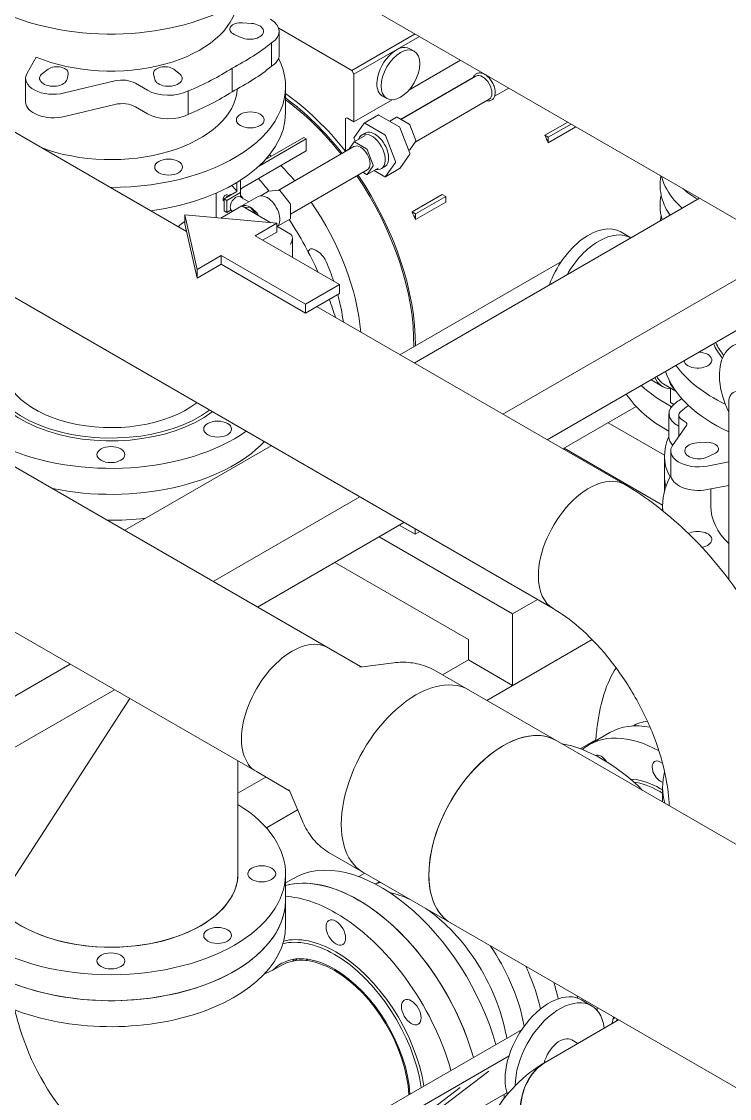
# Model space of a CAD drawing. Header units: millimetres. Extents: x -312439 to 477422, y -331570 to 212570.
# Drawn here: x 413367 to 413713, y 107547 to 108074 of the extents above; entities that cross this region are included whole.
import ezdxf

# ---------------------------------------------------------------- set-up
doc = ezdxf.new("R2010")
doc.units = ezdxf.units.MM

msp = doc.modelspace()

# ---------------------------------------------------------------- linework, layer by layer
at = {"color": 0, "linetype": 'Continuous', "lineweight": 0, "extrusion": (8.40036e-17, 0.816497, 0.57735)}
for p, q in [((413447.271, 107971.09), (411988.334, 108813.408)), ((413481.356, 107707.078), (411640.013, 108770.178)), ((413626.535, 107786.766), (411953.335, 108752.789)), ((413447.073, 108132.319), (413747.598, 107958.811)), ((413474.542, 108073.154), (413478.935, 108072.841)), ((413492.29, 108070.484), (413528.004, 108049.864)), ((413492.527, 108057.481), (413492.527, 108068.981)), ((413473.966, 108065.915), (413470.476, 108067.487)), ((413558.947, 108067.729), (413528.004, 108049.864)), ((413561.073, 108066.501), (413529.067, 108048.023)), ((413488.834, 108051.918), (413488.834, 108063.418)), ((413558.541, 108059.254), (413556.416, 108060.481)), ((413369.22, 108048.47), (413373.737, 108056.379)), ((413581.268, 108054.842), (413555.979, 108040.241)), ((413376.783, 108048.412), (413379.506, 108050.427)), ((413389.321, 108048.079), (413388.779, 108045.543)), ((413431.653, 108045.543), (413431.111, 108048.079)), ((413440.926, 108050.427), (413443.65, 108048.412)), ((413469.542, 108039.466), (413469.542, 108050.966)), ((413528.004, 108049.864), (413529.067, 108048.023)), ((413529.067, 108048.023), (413529.067, 108024.704)), ((413591.635, 108048.856), (413591.183, 108048.595)), ((413591.345, 108048.567), (413591.612, 108048.721)), ((413368.538, 108034.519), (413368.538, 108046.019)), ((413412.206, 108044.719), (413387.489, 108038.84)), ((413428.145, 108040.134), (413422.201, 108043.565)), ((413587.432, 108046.43), (413551.927, 108025.931)), ((413588.711, 108047.046), (413552.033, 108025.87)), ((413447.974, 108028.327), (413447.974, 108039.828)), ((413495.646, 108041.966), (413495.646, 108029.265)), ((413597.868, 108037.27), (413604.785, 108041.264)), ((413412.206, 108033.218), (413387.489, 108027.339)), ((413547.742, 108035.486), (413529.067, 108024.704)), ((413545.18, 108036.111), (413543.054, 108037.338)), ((413595.233, 108035.749), (413559.021, 108014.842)), ((413428.145, 108028.633), (413422.201, 108032.065)), ((413541.037, 108028.085), (413534.109, 108024.085)), ((413541.315, 108028.057), (413551.112, 108022.401)), ((413549.976, 108026.951), (413546.604, 108025.004)), ((413550.197, 108026.929), (413556.087, 108023.529)), ((413524.934, 108025.863), (413524.934, 108010.347)), ((413529.067, 108024.704), (413525.997, 108026.477)), ((413529.148, 108017.058), (413534.046, 108024.027)), ((413534.387, 108024.057), (413544.183, 108018.401)), ((413551.452, 108021.978), (413556.35, 108009.353)), ((413556.357, 108023.192), (413559.302, 108015.603)), ((413622.493, 108018.153), (413633.654, 108024.597)), ((413624.138, 108017.204), (413635.298, 108023.647)), ((413637.669, 108022.279), (413624.138, 108014.466)), ((413505.802, 108016.374), (413482.331, 108002.823)), ((413504.525, 108017.111), (413485.844, 108006.326)), ((413505.802, 108016.374), (413504.525, 108017.111)), ((413505.802, 108010.473), (413505.802, 108016.374)), ((413529.68, 108015.233), (413529.148, 108016.604)), ((413534.547, 108018.043), (413529.191, 108014.951)), ((413532.96, 108018.304), (413534.532, 108019.212)), ((413544.524, 108017.977), (413549.422, 108005.353)), ((413622.493, 108018.153), (413624.138, 108017.204)), ((413624.138, 108014.466), (413624.138, 108017.204)), ((413529.095, 108012.627), (413492.038, 107991.232)), ((413526.622, 108011.321), (413524.934, 108010.347)), ((413526.477, 108011.115), (413529.141, 108014.905)), ((413529.412, 108014.929), (413535.301, 108011.529)), ((413535.572, 108011.192), (413538.516, 108003.603)), ((413559.302, 108015.242), (413556.357, 108011.053)), ((413505.802, 108010.473), (413474.277, 107992.272)), ((413556.35, 108008.899), (413551.452, 108001.931)), ((413556.308, 108011.007), (413555.818, 108010.724)), ((413535.617, 108001.33), (413498.094, 107979.666)), ((413540.879, 108002.099), (413535.522, 107999.006)), ((413538.516, 108003.241), (413535.572, 107999.052)), ((413544.183, 107997.9), (413538.895, 108000.953)), ((413542.466, 108001.838), (413544.038, 108002.746)), ((413551.39, 108001.873), (413544.461, 107997.873)), ((413549.422, 108004.899), (413544.524, 107997.931)), ((413473.553, 107987.945), (413473.553, 107996.166)), ((413535.301, 107999.028), (413533.466, 108000.088)), ((413471.746, 107990.607), (413465.601, 107987.06)), ((413473.553, 107990.175), (413466.879, 107986.322)), ((413471.746, 107995.049), (413471.746, 107990.607)), ((413483.482, 107988.561), (413487.36, 107990.8)), ((413492.525, 107991.275), (413487.425, 107990.82)), ((413497.938, 107984.75), (413492.838, 107991.095)), ((413461.75, 107977.815), (413461.75, 107989.927)), ((413465.448, 107986.064), (413465.601, 107985.976)), ((413466.879, 107986.322), (413465.601, 107987.06)), ((413465.601, 107987.06), (413465.601, 107981.159)), ((413466.813, 107987.935), (413466.726, 107987.709)), ((413466.879, 107980.422), (413466.879, 107986.322)), ((413468.798, 107989.198), (413466.99, 107988.154)), ((413467.164, 107989.035), (413467.84, 107988.645)), ((413469.135, 107989.1), (413468.941, 107989.212)), ((413473.373, 107988.049), (413477.701, 107985.551)), ((413474.317, 107983.597), (413482.234, 107988.168)), ((413557.538, 107980.652), (413572.3, 107989.175)), ((413698.135, 107987.368), (413558.606, 107906.811)), ((413559.183, 107979.702), (413573.945, 107988.225)), ((413573.945, 107985.488), (413559.183, 107976.964)), ((413572.3, 107989.175), (413573.945, 107988.225)), ((413573.945, 107988.225), (413573.945, 107985.488)), ((413474.313, 107983.6), (413463.95, 107977.617)), ((413465.601, 107981.159), (413466.879, 107980.422)), ((413468.946, 107981.615), (413466.879, 107980.422)), ((413469.407, 107981.179), (413469.763, 107980.974)), ((413474.313, 107983.6), (413488.509, 107975.404)), ((413478.235, 107983.025), (413475.701, 107982.799)), ((413481.082, 107979.692), (413478.548, 107982.844)), ((413498.094, 107977.547), (413498.094, 107984.347)), ((413557.538, 107980.652), (413559.183, 107979.702)), ((413559.183, 107976.964), (413559.183, 107979.702)), ((413446.41, 107979.198), (413452.377, 107952.602)), ((413491.416, 107975.142), (413446.41, 107979.198)), ((413446.41, 107979.198), (413446.41, 107974.926)), ((413446.41, 107974.926), (413452.377, 107948.33)), ((413480.73, 107968.972), (413491.416, 107975.142)), ((413491.416, 107975.142), (413491.416, 107970.87)), ((413491.969, 107973.861), (413498.003, 107977.344)), ((413522.007, 107945.141), (413480.73, 107968.972)), ((413484.43, 107966.836), (413491.416, 107970.87)), ((413491.416, 107973.725), (413498.055, 107969.892)), ((413664.555, 107967.981), (413659.567, 107970.911)), ((413498.983, 107967.842), (413498.983, 107958.434)), ((413452.377, 107952.602), (413464.121, 107959.383)), ((413464.121, 107959.383), (413505.398, 107935.552)), ((413464.121, 107959.383), (413464.121, 107955.111)), ((413741.438, 107962.367), (413601.909, 107881.81)), ((413452.377, 107948.33), (413464.121, 107955.111)), ((413464.121, 107955.111), (413505.398, 107931.28)), ((413630.536, 107956.473), (413551.562, 107910.878)), ((413452.377, 107952.602), (413452.377, 107948.33)), ((413505.398, 107935.552), (413522.007, 107945.141)), ((413522.007, 107945.141), (413522.007, 107940.87)), ((413505.398, 107931.28), (413522.007, 107940.87)), ((413747.454, 107940.84), (413623.56, 107869.309)), ((413505.398, 107935.552), (413505.398, 107931.28)), ((413661.533, 107847.386), (413510.811, 107934.405)), ((413680.03, 107895.405), (413674.395, 107898.659)), ((413680.642, 107896.466), (413686.448, 107893.114)), ((413683.834, 107894.623), (413683.834, 107887.534)), ((413667.132, 107885.542), (413631.288, 107864.848)), ((413683.834, 107887.534), (413685.44, 107886.606)), ((413712.341, 107887.469), (413712.341, 107801.068)), ((413683.148, 107870.605), (413683.148, 107882.105)), ((413687.9, 107870.875), (413687.9, 107881.269)), ((413680.942, 107861.811), (413653.485, 107877.663)), ((413685.131, 107866.996), (413691.709, 107876.212)), ((413691.043, 107878.136), (413689.514, 107879.019)), ((413488.608, 107866.398), (413417.004, 107825.057)), ((413680.034, 107837.334), (413631.834, 107865.163)), ((413684.011, 107852.38), (413684.011, 107863.881)), ((413696.741, 107867.741), (413701.135, 107868.054)), ((413532.259, 107758.515), (413352.226, 107862.457)), ((413680.939, 107844.038), (413680.939, 107861.458)), ((413705.2, 107862.387), (413701.71, 107860.815)), ((413712.341, 107858.453), (413701.811, 107856.449)), ((413701.811, 107844.948), (413712.341, 107846.953)), ((413703.608, 107836.866), (413703.608, 107845.29)), ((413531.911, 107841.397), (413460.307, 107800.056)), ((413680.031, 107836.866), (413680.031, 107834.678)), ((413553.563, 107828.896), (413481.959, 107787.556)), ((413551.238, 107827.554), (413558.966, 107823.093)), ((413606.698, 107784.17), (413541.397, 107821.872)), ((413558.966, 107825.777), (413558.966, 107823.093)), ((413561.291, 107824.435), (413558.966, 107823.093)), ((413585.047, 107771.67), (413519.745, 107809.372)), ((413618.864, 107791.195), (413606.698, 107784.17)), ((413606.698, 107749.169), (413606.698, 107784.17)), ((413585.047, 107761.669), (413585.047, 107771.67)), ((413645.562, 107771.607), (413594.107, 107741.9)), ((413390.31, 107759.643), (413225.178, 107664.304)), ((413532.023, 107758.233), (413548.514, 107760.289)), ((413572.456, 107754.4), (413585.047, 107761.669)), ((413606.698, 107749.169), (413585.047, 107761.669)), ((413569.212, 107756.273), (413875.785, 107579.273)), ((413411.961, 107747.143), (413225.178, 107639.303)), ((413334.754, 107611.91), (413419.426, 107742.833)), ((413647.357, 107722.641), (413639.778, 107718.265)), ((413654.289, 107726.175), (413643.983, 107720.224)), ((413472.375, 107712.263), (413472.375, 107657.149)), ((413481.356, 107707.078), (413497.261, 107697.895)), ((413485.924, 107704.441), (413472.375, 107696.618)), ((413497.387, 107698.241), (413503.852, 107682.931)), ((413680.031, 107692.292), (413680.031, 107699.559)), ((413501.523, 107688.446), (413486.255, 107679.631)), ((413517.678, 107667.014), (415261.64, 106660.138)), ((413495.646, 107657.149), (413495.646, 107631.748)), ((413495.646, 107652.686), (413499.511, 107654.917)), ((413534.344, 107657.393), (413531.52, 107655.763)), ((413645.327, 107592.604), (413640.32, 107595.546)), ((413623.359, 107565.48), (413658.45, 107585.74)), ((413656.035, 107587.134), (413655.937, 107587.078)), ((413657.2, 107585.018), (413657.88, 107586.069)), ((413611.289, 107581.108), (413498.348, 107515.902)), ((413638.547, 107574.249), (413635.57, 107575.997)), ((413506.364, 107511.274), (413604.915, 107568.172)), ((413525.229, 107507.632), (413595.066, 107560.736)), ((413581.007, 107552.619), (413523.083, 107508.573)), ((413603.894, 107550.082), (413585.505, 107539.465))]:
    msp.add_line(p, q, dxfattribs=at)
at = {"color": 0, "linetype": 'Continuous', "lineweight": 0}
for centre, major_axis, ratio, start_param, end_param in [((413410.216, 108116.969), (-85.43, 0), 0.5773503, 0, 2.9090576), ((413410.216, 108085.218), (61.852, 0), 0.5773503, 4.0816104, 6.2172753), ((413478.11, 108068.981), (14.417, 0), 0.5773503, 5.5512125, 7.0685835), ((413473.867, 108069.996), (-5.512, 0), 0.5773503, 4.5896219, 7.191349), ((413478.11, 108068.981), (6.736, 0), 0.5773503, 4.0497563, 7.7312146), ((413382.646, 108107.052), (130.337, 0), 0.5773503, 5.4421677, 5.6646456), ((413549.735, 108048.91), (6.681, 11.571), 0.5773503, 0, 2.3561945), ((413410.216, 108041.966), (-85.43, 0), 0.5773503, 1.5675614, 3.4255664), ((413478.11, 108057.481), (14.417, 0), 0.5773503, 5.5512125, 6.2831853), ((413382.094, 108046.019), (-13.555, 0), 0.5773503, 5.964678, 8.2633982), ((413382.094, 108046.019), (-6.736, 0), 0.5773503, 5.6205526, 9.3020109), ((413383.851, 108048.469), (5.512, 0), 0.5773503, 6.1604182, 8.7621453), ((413436.581, 108048.469), (5.512, 0), 0.5773503, 0.6626311, 3.2643581), ((413438.339, 108046.019), (-6.736, 0), 0.5773503, 0.1227655, 3.8042237), ((413372.399, 108101.136), (-130.337, 0), 0.5773503, 2.1893361, 2.411814), ((413382.646, 108095.551), (130.337, 0), 0.5773503, 5.4421677, 5.6646456), ((413591.972, 108041.398), (-3.261, 5.648), 0.5773503, 3.1415927, 6.2831853), ((413415.705, 108039.815), (-9.186, 0), 0.5773503, 3.9269908, 5.1031767), ((413549.735, 108048.91), (6.681, 11.571), 0.5773503, 2.3561945, 3.1415927), ((413410.216, 108041.966), (61.852, 0), 0.5773503, 4.1283192, 6.2501807), ((413438.339, 108046.019), (-14.417, 0), 0.5773503, 0.7853982, 2.3027692), ((413372.399, 108089.635), (-130.337, 0), 0.5773503, 2.1893361, 2.411814), ((413487.732, 107959.247), (-51.646, 89.454), 0.5773503, 4.963372, 5.3892281), ((413382.094, 108034.519), (-13.555, 0), 0.5773503, 0, 1.9802129), ((413415.705, 108028.315), (-9.186, 0), 0.5773503, 3.9269908, 5.1031767), ((413486.079, 107958.292), (-51.646, 89.454), 0.5773503, 4.9623116, 5.3664265), ((413486.079, 107958.292), (-51.091, 88.492), 0.5773503, 4.9650872, 5.3649902), ((413438.339, 108034.519), (-14.417, 0), 0.5773503, 0.7853982, 2.3027692), ((413410.216, 108029.265), (85.43, 0), 0.5773503, 4.9423536, 6.2831853), ((413541.315, 108027.603), (-0.278, 0.482), 0.5773503, 5.4977871, 6.2831853), ((413550.197, 108026.568), (-0.221, 0.383), 0.5773503, 5.4977871, 6.2831853), ((413525.997, 108025.25), (-0.752, 1.302), 0.5773503, 5.4977871, 7.0685835), ((413534.387, 108023.603), (-0.278, 0.482), 0.5773503, 5.4977871, 6.5449847), ((413551.112, 108021.947), (0.278, -0.482), 0.5773503, 1.3089969, 2.3561945), ((413556.087, 108023.168), (0.221, -0.383), 0.5773503, 1.3089969, 2.3561945), ((413529.489, 108016.635), (-0.278, 0.482), 0.5773503, 0.2617994, 1.3089969), ((413537.713, 108010.071), (4.753, -8.233), 0.5773503, 5.8158119, 9.8921514), ((413539.285, 108010.979), (4.753, -8.233), 0.5773503, 0, 3.1415927), ((413544.183, 108017.947), (0.278, -0.482), 0.5773503, 1.3089969, 2.3561945), ((413563.316, 108002.885), (-51.646, 89.454), 0.5773503, 4.5137724, 4.5532806), ((413532.356, 108006.979), (-3.261, 5.648), 0.5773503, 3.1415927, 6.2831853), ((413529.412, 108014.568), (-0.221, 0.383), 0.5773503, 5.4977871, 6.5449847), ((413535.301, 108011.168), (0.221, -0.383), 0.5773503, 1.3089969, 2.3561945), ((413556.087, 108011.39), (0.221, -0.383), 0.5773503, 0, 0.2617994), ((413559.031, 108015.579), (0.221, -0.383), 0.5773503, 0.2617994, 1.3089969), ((413471.612, 107949.939), (-43.223, 74.864), 0.5773503, 5.2159755, 5.2294596), ((413556.01, 108009.323), (0.278, -0.482), 0.5773503, 0.2617994, 1.3089969), ((413471.612, 107949.939), (-43.223, 74.864), 0.5773503, 5.0123986, 5.1333992), ((413538.246, 108003.578), (0.221, -0.383), 0.5773503, 0.2617994, 1.3089969), ((413549.081, 108005.323), (0.278, -0.482), 0.5773503, 0.2617994, 1.3089969), ((413551.112, 108002.355), (0.278, -0.482), 0.5773503, 0, 0.2617994), ((413445.512, 107934.87), (-57.412, 99.441), 0.5773503, 4.9537942, 5.0251378), ((413486.079, 107958.292), (-51.091, 88.492), 0.5773503, 3.9053006, 4.8350577), ((413486.079, 107958.292), (-51.646, 89.454), 0.5773503, 3.9164653, 4.8337321), ((413535.301, 107999.389), (0.221, -0.383), 0.5773503, 5.4977871, 6.5449847), ((413544.183, 107998.354), (0.278, -0.482), 0.5773503, 5.4977871, 6.5449847), ((413434.883, 107928.734), (-57.412, 99.441), 0.5773503, 5.0265175, 5.0589383), ((413476.025, 107991.263), (-2.473, 0), 0.5773503, 5.4977871, 6.2831853), ((413487.581, 107990.417), (-0.221, 0.383), 0.5773503, 6.0213859, 6.2831853), ((413492.681, 107990.872), (-0.221, 0.383), 0.5773503, 4.9741884, 6.0213859), ((413466.306, 107987.549), (0.858, 1.486), 0.5773503, 0, 3.1415927), ((413466.99, 107987.919), (0.144, 0.249), 0.5773503, 0.7853982, 1.8325957), ((413471.39, 107984.614), (-1.983, -3.435), 0.5773503, 3.1415927, 5.4977871), ((413468.798, 107988.963), (0.144, 0.249), 0.5773503, 0, 0.7853982), ((413434.883, 107928.734), (-57.412, 99.441), 0.5773503, 4.9815743, 5.0013814), ((413486.619, 107980.572), (-4.385, 7.596), 0.5773503, 5.4977871, 6.2831853), ((413486.619, 107980.572), (-4.385, 7.596), 0.5773503, 3.3213391, 5.4977871), ((413497.781, 107984.528), (-0.221, 0.383), 0.5773503, 3.9269908, 4.9741884), ((413471.612, 107949.939), (-43.223, 74.864), 0.5773503, 4.0277186, 4.8575334), ((413471.39, 107984.614), (-1.983, -3.435), 0.5773503, 5.4977871, 6.2831853), ((413478.391, 107975.822), (-4.385, 7.596), 0.5773503, 5.4977871, 6.2093647), ((413478.391, 107982.622), (-0.221, 0.383), 0.5773503, 4.9741884, 6.0213859), ((413478.391, 107975.822), (-4.385, 7.596), 0.5773503, 4.7862096, 5.4977871), ((413498.361, 107965.383), (-51.646, 89.454), 0.5773503, 4.5137724, 4.5532806), ((413445.512, 107934.87), (-57.412, 99.441), 0.5773503, 4.5464769, 4.804294), ((413497.781, 107977.728), (0.221, -0.383), 0.5773503, 0, 0.7853982), ((413495.816, 107966.014), (2.239, 3.878), 0.5773503, 4.712389, 6.2831853), ((413644.057, 107944.511), (15.511, 26.401), 0.5823607, 0, 1.885232), ((413649.064, 107941.569), (15.511, 26.401), 0.5823607, 0.0012491, 1.5957722), ((413468.423, 107948.098), (39.779, -68.899), 0.5773503, 1.2307013, 1.3652852), ((413445.512, 107934.87), (-57.412, 99.441), 0.5773503, 4.3354098, 4.4204101), ((413468.423, 107948.098), (39.779, -68.899), 0.5773503, 0.9521159, 1.1423576), ((413410.216, 107904.66), (62.159, 0), 0.5773503, 2.548228, 5.6361136), ((413410.216, 107905.46), (61.179, 0), 0.5773503, 2.5724111, 5.6221859), ((413765.46, 107924.57), (62.159, 0), 0.5773503, 3.3737912, 3.5840523), ((413765.46, 107925.37), (-61.179, 0), 0.5773503, 0.2411076, 0.4328411), ((413729.462, 107888.603), (-15.109, 26.633), 0.5823607, 5.5021835, 7.7405636), ((413697.283, 107908.265), (6.798, 0), 0.5773503, 3.219288, 7.4612826), ((413697.283, 107908.265), (6.798, 0), 0.5773503, 1.1780972, 1.4931009), ((413410.216, 107905.46), (52.36, 0), 0.5773503, 2.9636533, 5.6432754), ((413765.46, 107911.869), (-85.43, 0), 0.5773503, 0.1857305, 0.8997743), ((413765.46, 107924.57), (85.43, 0), 0.5773503, 3.5347183, 4.0161848), ((413742.179, 107921.811), (85.43, 0), 0.5773503, 3.6957977, 3.9694733), ((413742.179, 107921.811), (-85.43, 0), 0.5773503, 0.5542051, 0.8278806), ((413692.278, 107916.619), (12.248, 21.214), 0.5773503, 2.747901, 3.4177719), ((413692.278, 107916.619), (11.636, 20.153), 0.5773503, 2.7697408, 3.1415927), ((413697.552, 107899.106), (-14.404, 0), 0.5773503, 0.0592775, 0.5701311), ((413742.179, 107909.11), (85.43, 0), 0.5773503, 3.5032011, 3.9495424), ((413719.919, 107883.094), (-5.358, 9.281), 0.5773503, 3.9269908, 7.0685835), ((413697.552, 107882.105), (-14.404, 0), 0.5773503, 5.5507149, 7.1196252), ((413890.174, 107793.864), (-260.27, 0), 0.5773503, 5.5936799, 5.6090261), ((413900.172, 107796.895), (-258.702, 0), 0.5773503, 5.6433419, 5.6673391), ((413693.411, 107881.269), (-5.512, 0), 0.5773503, 5.6411446, 7.0685835), ((413688.878, 107876.886), (3.062, 0), 0.5773503, 5.8923976, 7.0685835), ((413410.216, 107904.66), (85.43, 0), 0.5773503, 4.052355, 5.5982817), ((413742.179, 107861.458), (61.24, 0), 0.5773503, 2.8721515, 3.4400318), ((413697.552, 107870.605), (-14.404, 0), 0.5773503, 0, 0.4962001), ((413410.216, 107891.959), (85.43, 0), 0.5773503, 4.3712276, 5.7840867), ((413697.566, 107863.881), (-13.555, 0), 0.5773503, 5.8737687, 8.1724889), ((413697.566, 107863.881), (-6.736, 0), 0.5773503, 4.8351545, 8.5166127), ((413701.81, 107864.896), (5.512, 0), 0.5773503, 5.3750201, 7.9767471), ((413644.034, 107817.076), (-17.499, -30.31), 0.5773503, 3.1415927, 5.4977871), ((413765.46, 107836.866), (-85.43, 0), 0.5773503, 5.9753277, 6.3290122), ((413742.179, 107851.957), (61.24, 0), 0.5773503, 3.1415927, 3.2967347), ((413697.566, 107852.38), (-13.555, 0), 0.5773503, 0, 1.8893036), ((413765.46, 107836.866), (61.852, 0), 0.5773503, 3.1415927, 3.6794575), ((413410.216, 107879.259), (-85.43, 0), 0.5773503, 1.551152, 1.7703158), ((413697.283, 107820.561), (-6.798, 0), 0.5773503, 4.3196899, 5.4538374), ((413697.283, 107820.561), (-6.798, 0), 0.5773503, 1.8547005, 4.3196899), ((413644.034, 107817.076), (-17.499, -30.31), 0.5773503, 5.4977871, 6.2831853), ((413498.855, 107737.388), (17.499, 30.31), 0.5773503, 0, 3.1415927), ((413559.35, 107702.461), (25.767, 44.629), 0.5773503, 0, 3.1415927), ((413731.043, 107670.07), (-59.054, 102.285), 0.5773503, 0.2978518, 0.657417), ((413602.168, 107677.74), (25.767, 44.629), 0.5773503, 0, 3.1415927), ((413602.168, 107677.74), (25.767, 44.629), 0.5773503, 0, 2.3561945), ((413728.882, 107668.137), (57.826, -100.158), 0.5773503, 3.7622214, 3.8535604), ((413689.349, 107665.449), (-35.06, 60.726), 0.5773503, 5.8139142, 6.2831853), ((413698.442, 107670.699), (33.682, -58.339), 0.5773503, 2.9300526, 3.1219623), ((413679.043, 107659.499), (-35.06, 60.726), 0.5773503, 5.5133525, 6.3823293), ((413650.484, 107643.436), (42.715, -73.984), 0.5773503, 2.0229113, 2.6894776), ((413649.954, 107709.882), (2.909, -5.038), 0.5773503, 1.6348074, 3.0961053), ((413679.043, 107707.001), (2.909, -5.038), 0.5773503, 3.1415927, 5.7623779), ((413679.043, 107707.001), (2.909, -5.038), 0.5773503, 2.1007045, 3.1415927), ((413765.46, 107699.559), (85.43, 0), 0.5773503, 2.9881767, 3.3025652), ((413679.043, 107659.499), (-24.037, 41.633), 0.5773503, 5.4977871, 5.9469819), ((413678.35, 107659.099), (-23.547, 40.784), 0.5773503, 5.4977871, 5.8797482), ((413678.35, 107659.099), (-23.547, 40.784), 0.5773503, 5.4472889, 5.4977871), ((413679.043, 107659.499), (-24.037, 41.633), 0.5773503, 5.4687173, 5.4977871), ((413410.216, 107657.149), (-85.43, 0), 0.5773503, 2.3561945, 3.8975742), ((413542.226, 107580.933), (42.715, -73.984), 0.5773503, 1.156625, 3.1415927), ((413410.216, 107657.149), (-62.159, 0), 0.5773503, 0.4431051, 3.1415927), ((413410.216, 107657.149), (-62.159, 0), 0.5773503, 2.3561945, 3.1415927), ((413531.227, 107574.582), (42.715, -73.984), 0.5773503, 1.156625, 2.9860305), ((413531.227, 107574.582), (-42.715, 73.984), 0.5773503, 5.4977871, 6.1276232), ((413602.168, 107677.74), (25.767, 44.629), 0.5773503, 2.3561945, 3.1415927), ((413410.216, 107644.448), (-85.43, 0), 0.5773503, 0.7853982, 3.1415927), ((413410.216, 107644.448), (85.43, 0), 0.5773503, 5.4977871, 6.2831853), ((413520.228, 107568.232), (-42.715, 73.984), 0.5773503, 5.4977871, 5.9168815), ((413531.227, 107574.582), (-42.715, 73.984), 0.5773503, 4.2982176, 5.4977871), ((413410.216, 107657.149), (-62.159, 0), 0.5773503, 0.4431051, 2.3561945), ((413520.228, 107568.232), (-42.715, 73.984), 0.5773503, 4.2982176, 5.4977871), ((413410.216, 107631.748), (85.43, 0), 0.5773503, 3.9620822, 6.2831853), ((413410.216, 107657.149), (-85.43, 0), 0.5773503, 0.6821091, 2.3561945), ((413519.535, 107567.832), (-30.589, 52.982), 0.5773503, 5.4977871, 6.1211239), ((413520.228, 107568.232), (-31.079, 53.831), 0.5773503, 5.4977871, 6.1186246), ((413410.216, 107644.448), (85.43, 0), 0.5773503, 3.7155836, 5.4977871), ((413519.535, 107567.832), (-26.18, 45.345), 0.5773503, 5.4977871, 6.446029), ((413519.535, 107567.832), (-25.767, 44.629), 0.5773503, 5.4977871, 6.2831853), ((413519.535, 107567.832), (-30.589, 52.982), 0.5773503, 4.1156429, 5.4977871), ((413520.228, 107568.232), (-31.079, 53.831), 0.5773503, 4.1263137, 5.4977871), ((413531.227, 107574.582), (26.18, -45.345), 0.5773503, 3.3667881, 3.4029304), ((413531.227, 107574.582), (-26.18, 45.345), 0.5773503, 0.2251954, 0.2613377), ((413531.227, 107574.582), (25.721, -44.55), 0.5773503, 3.3303616, 3.3668451), ((413531.227, 107574.582), (23.884, -41.368), 0.5773503, 3.1805085, 3.2190249), ((413519.535, 107567.832), (-26.18, 45.345), 0.5773503, 3.9960886, 5.4977871), ((413519.535, 107567.832), (-25.767, 44.629), 0.5773503, 3.9820363, 5.4977871), ((413624.809, 107569.145), (15.511, 26.401), 0.5823607, 0, 2.6908407), ((413629.816, 107566.204), (15.511, 26.401), 0.5823607, 5.6313503, 8.6544156), ((413627.793, 107630.335), (26.18, -45.345), 0.5773503, 0.0714254, 0.1049987), ((413629.816, 107566.204), (5.754, 9.794), 0.5823607, 0, 2.0416716), ((413640.696, 107535.069), (-17.499, 30.31), 0.8164966, 0.021565, 3.1415927), ((413640.858, 107535.17), (-17.499, 30.31), 0.8164966, 0, 3.1415927), ((413542.226, 107580.933), (42.715, -73.984), 0.5773503, 0.804996, 0.8316342)]:
    msp.add_ellipse(centre, major_axis=major_axis, ratio=ratio, start_param=start_param, end_param=end_param, dxfattribs=at)
for centre, major_axis in [((413551.861, 108047.682), (6.681, 11.571)), ((413478.393, 108025.662), (-6.798, 0)), ((413438.456, 108002.604), (-6.798, 0)), ((413462.397, 107874.533), (6.798, 0)), ((413410.216, 107862.055), (6.798, 0)), ((413484.01, 107657.149), (-6.798, 0)), ((413520.228, 107628.485), (-3.399, 5.887)), ((413462.397, 107627.022), (-6.798, 0)), ((413410.216, 107614.544), (-6.798, 0)), ((413557.125, 107589.535), (-3.399, 5.887))]:
    msp.add_ellipse(centre, major_axis=major_axis, ratio=0.5773503, dxfattribs=at)
for points, knots in [([(413593.898, 108034.978), (413594.154, 108034.928), (413594.411, 108034.901), (413595.204, 108034.898), (413595.734, 108035.013), (413596.619, 108035.466), (413596.983, 108035.774), (413597.579, 108036.543), (413597.802, 108037.013), (413598.112, 108038.109), (413598.174, 108038.751), (413598.115, 108040.127), (413597.984, 108040.866), (413597.547, 108042.339), (413597.242, 108043.074), (413596.493, 108044.473), (413596.049, 108045.137), (413595.061, 108046.336), (413594.517, 108046.871), (413593.365, 108047.759), (413592.757, 108048.11), (413591.534, 108048.567), (413590.917, 108048.677), (413589.797, 108048.603), (413589.292, 108048.452), (413588.453, 108047.947), (413588.112, 108047.616), (413587.65, 108046.938), (413587.493, 108046.617), (413587.375, 108046.275)], [1.8909525, 1.8909525, 1.8909525, 1.8909525, 2.0312373, 2.0312373, 2.326965, 2.326965, 2.5878307, 2.5878307, 2.8682132, 2.8682132, 3.1921128, 3.1921128, 3.5331635, 3.5331635, 3.8720413, 3.8720413, 4.2087433, 4.2087433, 4.5465858, 4.5465858, 4.8875883, 4.8875883, 5.2208086, 5.2208086, 5.5084528, 5.5084528, 5.7690152, 5.7690152, 5.9630291, 5.9630291, 5.9630291, 5.9630291]), ([(413679.222, 107998.288), (413678.525, 107994.696), (413678.681, 107991.008), (413680.49, 107984.534), (413681.863, 107981.705), (413683.72, 107979.046)], [0.67379608, 0.67379608, 0.67379608, 0.67379608, 0.94527954, 0.94527954, 1.16870521, 1.16870521, 1.16870521, 1.16870521]), ([(413679.496, 107998.13), (413679.552, 107997.905), (413679.611, 107997.681), (413680.763, 107993.554), (413682.848, 107989.825), (413686.921, 107985.057), (413688.229, 107983.736), (413689.657, 107982.474)], [0.92817676, 0.92817676, 0.92817676, 0.92817676, 0.94527954, 0.94527954, 1.24360278, 1.24360278, 1.3643592, 1.3643592, 1.3643592, 1.3643592]), ([(413679.333, 107988.825), (413678.514, 107985.064), (413678.632, 107981.185), (413679.733, 107977.243), (413679.795, 107977.03), (413679.861, 107976.818)], [0.66022736, 0.66022736, 0.66022736, 0.66022736, 0.94527954, 0.94527954, 0.96158167, 0.96158167, 0.96158167, 0.96158167]), ([(413446.41, 107976.032), (413446.036, 107975.804), (413445.649, 107975.541), (413444.78, 107974.886), (413444.296, 107974.478), (413443.618, 107973.839), (413443.415, 107973.638), (413443.215, 107973.432)], [75.1269176, 75.1269176, 75.1269176, 75.1269176, 77.6716223, 77.6716223, 80.778411, 80.778411, 82.1344549, 82.1344549, 82.1344549, 82.1344549]), ([(413506.864, 107961.497), (413506.914, 107961.616), (413506.969, 107961.728), (413507.112, 107961.982), (413507.204, 107962.116), (413507.305, 107962.234)], [60.4384535, 60.4384535, 60.4384535, 60.4384535, 61.1672301, 61.1672301, 62.2021853, 62.2021853, 62.2021853, 62.2021853]), ([(413507.305, 107962.234), (413507.44, 107962.391), (413507.625, 107962.506), (413508.118, 107962.636), (413508.417, 107962.639), (413509.233, 107962.508), (413509.796, 107962.306), (413511.409, 107961.46), (413512.496, 107960.627), (413514.209, 107958.773), (413514.964, 107957.734), (413515.482, 107956.521)], [-18.8520508, -18.8520508, -18.8520508, -18.8520508, -16.6572549, -16.6572549, -14.2967967, -14.2967967, -10.7569531, -10.7569531, -4.804859, -4.804859, 0, 0, 0, 0]), ([(413661.533, 107847.386), (413672.057, 107841.31), (413681.945, 107833.711), (413700.286, 107816.241), (413708.733, 107806.36), (413723.794, 107785.029), (413730.404, 107773.58), (413741.347, 107749.871), (413745.68, 107737.616), (413751.64, 107712.997), (413753.276, 107700.634), (413753.276, 107688.483)], [1.5707963, 1.5707963, 1.5707963, 1.5707963, 1.8849556, 1.8849556, 2.1991149, 2.1991149, 2.5132741, 2.5132741, 2.8274334, 2.8274334, 3.1415927, 3.1415927, 3.1415927, 3.1415927]), ([(413626.535, 107786.766), (413630.488, 107784.484), (413634.837, 107781.392), (413643.888, 107773.529), (413648.596, 107768.682), (413657.7, 107757.579), (413662.076, 107751.276), (413669.842, 107737.948), (413673.215, 107730.914), (413678.517, 107717.096), (413680.462, 107710.309), (413682.625, 107699.117), (413683.13, 107694.517), (413683.25, 107690.433)], [1.5707963, 1.5707963, 1.5707963, 1.5707963, 1.8179228, 1.8179228, 2.0784055, 2.0784055, 2.3493544, 2.3493544, 2.6241933, 2.6241933, 2.8954114, 2.8954114, 3.1071659, 3.1071659, 3.1071659, 3.1071659]), ([(413532.259, 107758.515), (413532.371, 107758.45), (413532.487, 107758.395), (413532.624, 107758.34), (413532.659, 107758.327), (413532.691, 107758.316)], [3.92699082, 3.92699082, 3.92699082, 3.92699082, 4.00934855, 4.00934855, 4.03920596, 4.03920596, 4.03920596, 4.03920596]), ([(413569.212, 107756.273), (413567.913, 107757.023), (413566.56, 107757.68), (413563.795, 107758.789), (413562.383, 107759.242), (413559.548, 107759.946), (413558.125, 107760.197), (413555.306, 107760.513), (413553.911, 107760.578), (413551.171, 107760.548), (413549.826, 107760.452), (413548.514, 107760.289)], [3.92699082, 3.92699082, 3.92699082, 3.92699082, 4.00934855, 4.00934855, 4.09170629, 4.09170629, 4.17406402, 4.17406402, 4.25642176, 4.25642176, 4.33877949, 4.33877949, 4.33877949, 4.33877949]), ([(413497.649, 107697.621), (413497.623, 107697.643), (413497.595, 107697.667), (413497.478, 107697.758), (413497.372, 107697.831), (413497.261, 107697.895)], [0.67318302, 0.67318302, 0.67318302, 0.67318302, 0.70304043, 0.70304043, 0.78539816, 0.78539816, 0.78539816, 0.78539816]), ([(413503.852, 107682.931), (413504.366, 107681.713), (413504.955, 107680.501), (413506.299, 107678.113), (413507.054, 107676.937), (413508.737, 107674.654), (413509.666, 107673.547), (413511.693, 107671.444), (413512.791, 107670.448), (413515.134, 107668.608), (413516.379, 107667.764), (413517.678, 107667.014)], [0.37360949, 0.37360949, 0.37360949, 0.37360949, 0.45596722, 0.45596722, 0.53832496, 0.53832496, 0.62068269, 0.62068269, 0.70304043, 0.70304043, 0.78539816, 0.78539816, 0.78539816, 0.78539816]), ([(413539.528, 107652.174), (413540.293, 107652.456), (413541.076, 107652.7), (413541.931, 107652.919), (413541.987, 107652.933), (413542.043, 107652.947)], [0.884634842, 0.884634842, 0.884634842, 0.884634842, 0.945279544, 0.945279544, 0.94955631, 0.94955631, 0.94955631, 0.94955631]), ([(413564.366, 107640.059), (413567.845, 107637.701), (413571.264, 107634.908), (413579.119, 107627.354), (413583.421, 107622.251), (413591.048, 107611.171), (413594.376, 107605.199), (413599.743, 107592.963), (413601.781, 107586.7), (413603.334, 107579.313), (413603.57, 107578.036), (413603.773, 107576.769)], [1.6575796, 1.6575796, 1.6575796, 1.6575796, 1.8920444, 1.8920444, 2.2193958, 2.2193958, 2.5456685, 2.5456685, 2.872043, 2.872043, 2.9407028, 2.9407028, 2.9407028, 2.9407028]), ([(413595.728, 107621.952), (413595.786, 107621.869), (413595.844, 107621.785), (413599.709, 107616.171), (413603.037, 107610.199), (413608.403, 107597.963), (413610.441, 107591.7), (413611.939, 107584.576), (413612.133, 107583.559), (413612.305, 107582.548)], [2.21446624, 2.21446624, 2.21446624, 2.21446624, 2.21939584, 2.21939584, 2.5456685, 2.5456685, 2.87204299, 2.87204299, 2.92665092, 2.92665092, 2.92665092, 2.92665092]), ([(413613.077, 107611.936), (413613.527, 107610.989), (413613.961, 107610.037), (413616.999, 107603.112), (413619.003, 107597.004), (413620.29, 107591.041)], [2.49473212, 2.49473212, 2.49473212, 2.49473212, 2.5456685, 2.5456685, 2.86413268, 2.86413268, 2.86413268, 2.86413268]), ([(413363.285, 107590.534), (413364.258, 107586.52), (413365.397, 107582.544), (413372.238, 107562.184), (413381.038, 107546.446), (413403.314, 107523.384), (413415.279, 107515.126), (413440.852, 107504.449), (413454.25, 107501.803), (413475.298, 107501.227), (413483.117, 107501.809), (413490.774, 107503.05)], [0.2407371, 0.2407371, 0.2407371, 0.2407371, 0.31415927, 0.31415927, 0.62139477, 0.62139477, 0.85961709, 0.85961709, 1.08837512, 1.08837512, 1.2254995, 1.2254995, 1.2254995, 1.2254995]), ([(413622.874, 107565.192), (413617.501, 107562.051), (413612.561, 107558.186), (413603.823, 107549.344), (413600.05, 107544.358), (413593.804, 107533.811), (413591.325, 107528.251), (413587.491, 107516.839), (413586.132, 107510.983), (413584.363, 107499.105), (413583.952, 107493.08), (413583.952, 107487.005)], [5.5008664, 5.5008664, 5.5008664, 5.5008664, 5.65486678, 5.65486678, 5.81194641, 5.81194641, 5.96902604, 5.96902604, 6.12610567, 6.12610567, 6.28318531, 6.28318531, 6.28318531, 6.28318531])]:
    msp.add_open_spline(points, degree=3, knots=knots, dxfattribs=at)
for points in [[(413591.612, 108048.721), (413591.654, 108048.745), (413591.696, 108048.77), (413591.739, 108048.796)], [(413689.839, 107992.158), (413692.037, 107990.244), (413694.516, 107988.467), (413697.232, 107986.847)], [(413679.333, 107978.825), (413679.149, 107977.98), (413679.011, 107977.129), (413678.921, 107976.275)], [(413540.519, 107652.515), (413540.817, 107652.785), (413541.12, 107653.048), (413541.429, 107653.302)], [(413546.551, 107648.01), (413549.855, 107647.325), (413553.223, 107646.156), (413556.589, 107644.549)], [(413485.242, 107608.158), (413487.873, 107609.285), (413490.741, 107610.714), (413493.768, 107612.461)], [(413626.839, 107603.99), (413627.677, 107601.329), (413628.383, 107598.672), (413628.951, 107596.043)], [(413638.319, 107597.363), (413638.372, 107597.042), (413638.424, 107596.721), (413638.474, 107596.401)], [(413647.967, 107591.792), (413647.973, 107591.326), (413647.974, 107590.863), (413647.97, 107590.402)], [(413655.954, 107587.181), (413655.766, 107586.063), (413655.539, 107584.971), (413655.274, 107583.906)]]:
    msp.add_open_spline(points, degree=3, dxfattribs=at)
msp.add_rational_spline([(413506.713, 107961.145), (413506.789, 107961.322), (413506.864, 107961.497)], [1.00009830124, 1.00005118917, 1], degree=2, dxfattribs=at)

doc.saveas('drawing.dxf')
